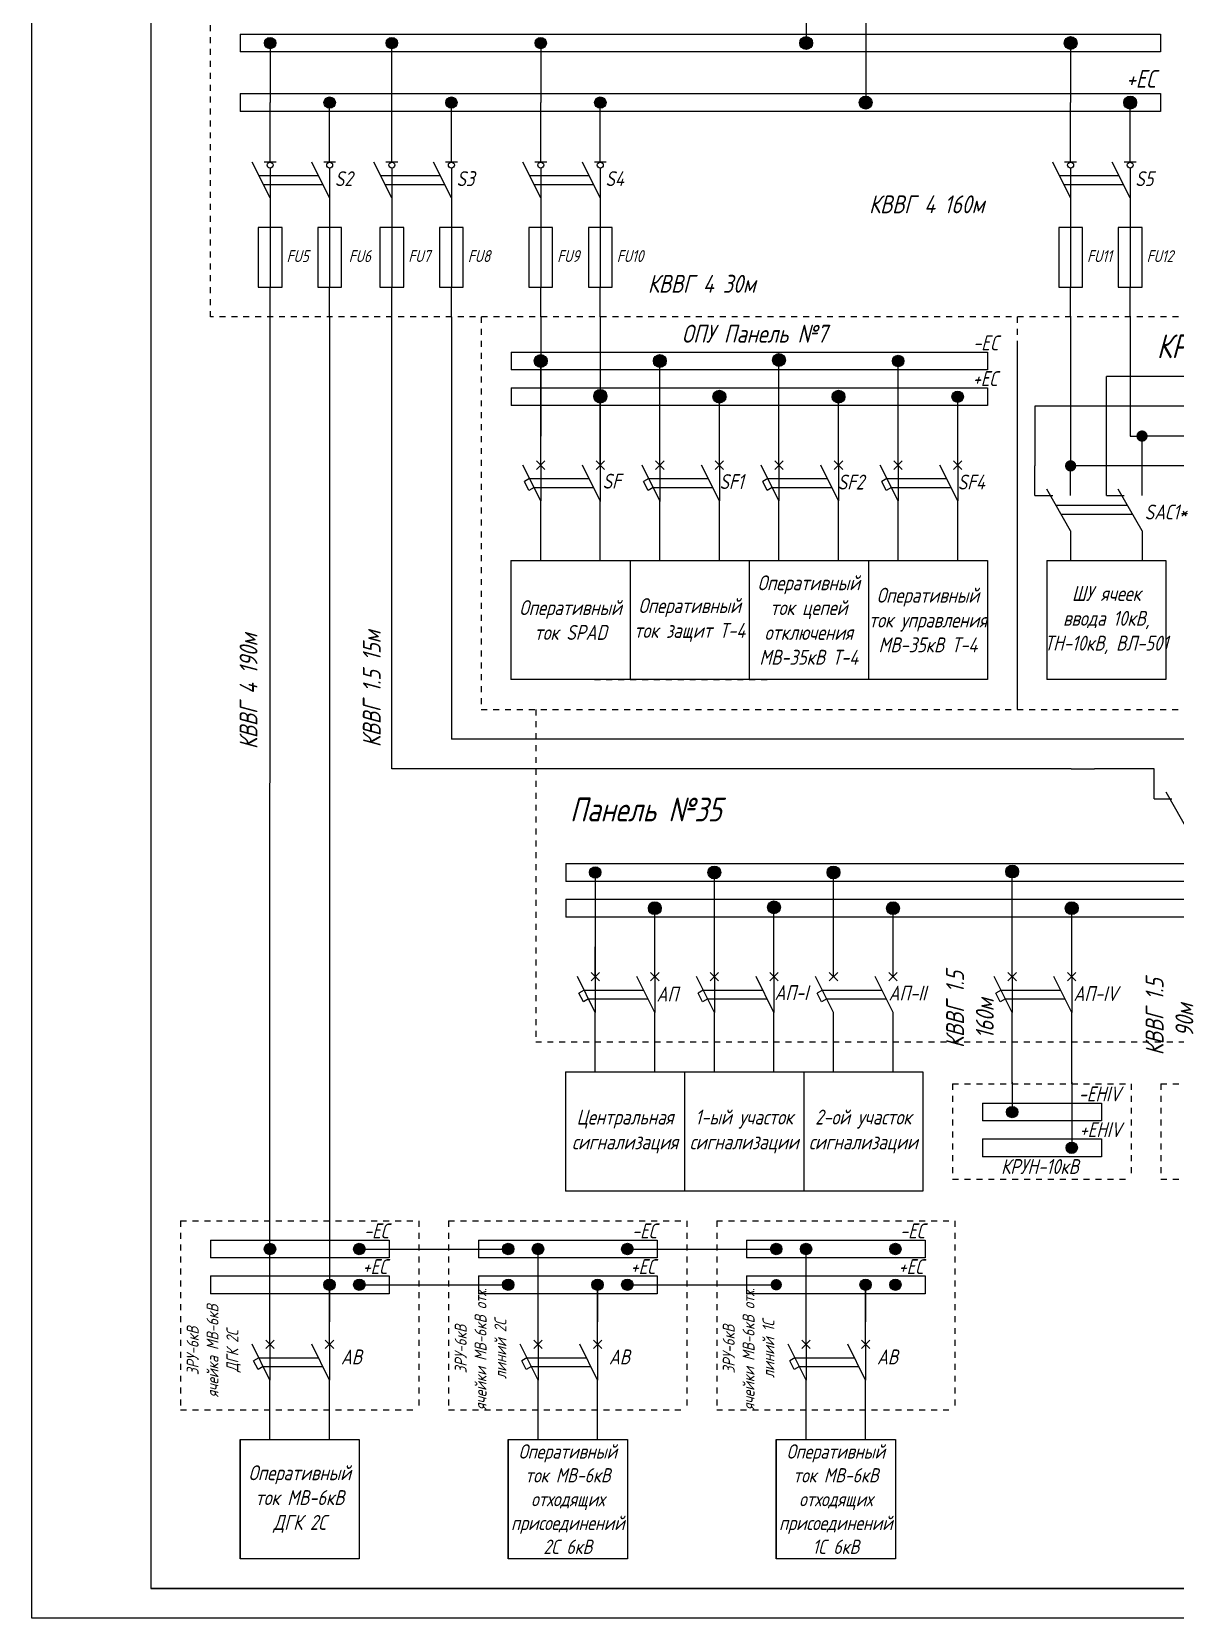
# Model space of a CAD drawing. Header units: millimetres. Extents: x 9 to 2386, y -218 to 2224.
# Drawn here: x 1791.7 to 1983.6, y 1803.9 to 2070.3 of the extents above; entities that cross this region are included whole.
import ezdxf

# ---------------------------------------------------------------- set-up
doc = ezdxf.new("R2010")
doc.units = ezdxf.units.MM
doc.linetypes.add('JIS_02_1.0', pattern=[2, 1, -1])
doc.layers.add('Разрывы', color=12, linetype='Continuous', lineweight=13)
doc.styles.add('eskdw', font='', dxfattribs={"oblique": 15})
doc.styles.get("Standard").update_dxf_attribs({"font": '', "oblique": 15, "height": 2.5})
doc.styles.get('eskdw').set_extended_font_data('GOST type A')
doc.styles.get('Standard').set_extended_font_data('GOST type A')

msp = doc.modelspace()

# ---------------------------------------------------------------- hatches: boundary and pattern name
h = msp.add_hatch(color=256)
edge = h.paths.add_edge_path()
edge.add_arc((1831.67, 2068.45), 0.957, 0, 360)
h = msp.add_hatch(color=256)
edge = h.paths.add_edge_path()
edge.add_arc((1831.67, 2068.45), 0.957, 0, 360)
h = msp.add_hatch(color=256)
edge = h.paths.add_edge_path()
edge.add_arc((1852.11, 2068.45), 0.957, 0, 360)
h = msp.add_hatch(color=256)
edge = h.paths.add_edge_path()
edge.add_arc((1877.11, 2068.45), 0.957, 0, 360)
h = msp.add_hatch(color=256)
edge = h.paths.add_edge_path()
edge.add_arc((1921.67, 2068.45), 1.08, 0, 360)
h = msp.add_hatch(color=256)
edge = h.paths.add_edge_path()
edge.add_arc((1921.67, 2068.45), 1.08, 0, 360)
h = msp.add_hatch(color=256)
edge = h.paths.add_edge_path()
edge.add_arc((1921.67, 2068.45), 1.08, 0, 360)
h = msp.add_hatch(color=256)
edge = h.paths.add_edge_path()
edge.add_arc((1966.07, 2068.45), 1.08, 0, 360)
h = msp.add_hatch(color=256)
edge = h.paths.add_edge_path()
edge.add_arc((1966.07, 2068.45), 0.957, 0, 360)
h = msp.add_hatch(color=256)
edge = h.paths.add_edge_path()
edge.add_arc((1966.07, 2068.45), 0.957, 0, 360)
h = msp.add_hatch(color=256)
edge = h.paths.add_edge_path()
edge.add_arc((1841.67, 2058.45), 0.957, 0, 360)
h = msp.add_hatch(color=256)
edge = h.paths.add_edge_path()
edge.add_arc((1841.67, 2058.45), 0.957, 0, 360)
h = msp.add_hatch(color=256)
edge = h.paths.add_edge_path()
edge.add_arc((1862.11, 2058.45), 0.957, 0, 360)
h = msp.add_hatch(color=256)
edge = h.paths.add_edge_path()
edge.add_arc((1887.11, 2058.45), 0.957, 0, 360)
h = msp.add_hatch(color=256)
edge = h.paths.add_edge_path()
edge.add_arc((1931.67, 2058.45), 1.08, 0, 360)
h = msp.add_hatch(color=256)
edge = h.paths.add_edge_path()
edge.add_arc((1931.67, 2058.45), 1.08, 0, 360)
h = msp.add_hatch(color=256)
edge = h.paths.add_edge_path()
edge.add_arc((1931.67, 2058.45), 1.08, 0, 360)
h = msp.add_hatch(color=256)
edge = h.paths.add_edge_path()
edge.add_arc((1931.67, 2058.45), 1.08, 0, 360)
h = msp.add_hatch(color=256)
edge = h.paths.add_edge_path()
edge.add_arc((1976.07, 2058.45), 1.08, 0, 360)
h = msp.add_hatch(color=256)
edge = h.paths.add_edge_path()
edge.add_arc((1976.07, 2058.45), 1.08, 0, 360)
h = msp.add_hatch(color=256)
edge = h.paths.add_edge_path()
edge.add_arc((1877.11, 2015.06), 1.08, 0, 360)
h = msp.add_hatch(color=256)
edge = h.paths.add_edge_path()
edge.add_arc((1877.11, 2015.06), 0.957, 0, 360)
h = msp.add_hatch(color=256)
edge = h.paths.add_edge_path()
edge.add_arc((1877.11, 2015.06), 0.957, 0, 360)
h = msp.add_hatch(color=256)
edge = h.paths.add_edge_path()
edge.add_arc((1877.11, 2015.06), 0.957, 0, 360)
h = msp.add_hatch(color=256)
edge = h.paths.add_edge_path()
edge.add_arc((1897.11, 2015.06), 1.08, 0, 360)
h = msp.add_hatch(color=256)
edge = h.paths.add_edge_path()
edge.add_arc((1897.11, 2015.06), 0.957, 0, 360)
h = msp.add_hatch(color=256)
edge = h.paths.add_edge_path()
edge.add_arc((1897.11, 2015.06), 0.957, 0, 360)
h = msp.add_hatch(color=256)
edge = h.paths.add_edge_path()
edge.add_arc((1917.11, 2015.22), 1.08, 0, 360)
h = msp.add_hatch(color=256)
edge = h.paths.add_edge_path()
edge.add_arc((1917.11, 2015.22), 0.957, 0, 360)
h = msp.add_hatch(color=256)
edge = h.paths.add_edge_path()
edge.add_arc((1917.11, 2015.22), 0.957, 0, 360)
h = msp.add_hatch(color=256)
edge = h.paths.add_edge_path()
edge.add_arc((1937.11, 2015.06), 0.957, 0, 360)
h = msp.add_hatch(color=256)
edge = h.paths.add_edge_path()
edge.add_arc((1937.11, 2015.06), 0.957, 0, 360)
h = msp.add_hatch(color=256)
edge = h.paths.add_edge_path()
edge.add_arc((1887.11, 2009.22), 1.08, 0, 360)
h = msp.add_hatch(color=256)
edge = h.paths.add_edge_path()
edge.add_arc((1887.11, 2009.06), 1.08, 0, 360)
h = msp.add_hatch(color=256)
edge = h.paths.add_edge_path()
edge.add_arc((1887.11, 2009.22), 0.957, 0, 360)
h = msp.add_hatch(color=256)
edge = h.paths.add_edge_path()
edge.add_arc((1887.11, 2009.22), 0.957, 0, 360)
h = msp.add_hatch(color=256)
edge = h.paths.add_edge_path()
edge.add_arc((1887.11, 2009.06), 0.957, 0, 360)
h = msp.add_hatch(color=256)
edge = h.paths.add_edge_path()
edge.add_arc((1887.11, 2009.06), 0.957, 0, 360)
h = msp.add_hatch(color=256)
edge = h.paths.add_edge_path()
edge.add_arc((1907.11, 2009.06), 1.08, 0, 360)
h = msp.add_hatch(color=256)
edge = h.paths.add_edge_path()
edge.add_arc((1907.11, 2009.06), 0.957, 0, 360)
h = msp.add_hatch(color=256)
edge = h.paths.add_edge_path()
edge.add_arc((1907.11, 2009.06), 0.957, 0, 360)
h = msp.add_hatch(color=256)
edge = h.paths.add_edge_path()
edge.add_arc((1927.11, 2009.06), 1.08, 0, 360)
h = msp.add_hatch(color=256)
edge = h.paths.add_edge_path()
edge.add_arc((1927.11, 2009.06), 0.957, 0, 360)
h = msp.add_hatch(color=256)
edge = h.paths.add_edge_path()
edge.add_arc((1927.11, 2009.06), 0.957, 0, 360)
h = msp.add_hatch(color=256)
edge = h.paths.add_edge_path()
edge.add_arc((1947.11, 2009.06), 0.957, 0, 360)
h = msp.add_hatch(color=256)
edge = h.paths.add_edge_path()
edge.add_arc((1947.11, 2009.06), 0.957, 0, 360)
h = msp.add_hatch(color=256)
edge = h.paths.add_edge_path()
edge.add_arc((1978.06, 2002.45), 0.957, 0, 360)
h = msp.add_hatch(color=256)
edge = h.paths.add_edge_path()
edge.add_arc((1966.07, 1997.45), 0.957, 0, 360)
h = msp.add_hatch(color=256)
edge = h.paths.add_edge_path()
edge.add_arc((1886.26, 1929.18), 0.957, 0, 360)
h = msp.add_hatch(color=256)
edge = h.paths.add_edge_path()
edge.add_arc((1906.26, 1929.18), 1.08, 0, 360)
h = msp.add_hatch(color=256)
edge = h.paths.add_edge_path()
edge.add_arc((1906.26, 1929.18), 0.957, 0, 360)
h = msp.add_hatch(color=256)
edge = h.paths.add_edge_path()
edge.add_arc((1906.26, 1929.18), 0.957, 0, 360)
h = msp.add_hatch(color=256)
edge = h.paths.add_edge_path()
edge.add_arc((1926.26, 1929.18), 1.08, 0, 360)
h = msp.add_hatch(color=256)
edge = h.paths.add_edge_path()
edge.add_arc((1926.26, 1929.18), 0.957, 0, 360)
h = msp.add_hatch(color=256)
edge = h.paths.add_edge_path()
edge.add_arc((1926.26, 1929.18), 0.957, 0, 360)
h = msp.add_hatch(color=256)
edge = h.paths.add_edge_path()
edge.add_arc((1956.26, 1929.33), 1.08, 0, 360)
h = msp.add_hatch(color=256)
edge = h.paths.add_edge_path()
edge.add_arc((1956.26, 1929.33), 0.957, 0, 360)
h = msp.add_hatch(color=256)
edge = h.paths.add_edge_path()
edge.add_arc((1956.26, 1929.33), 0.957, 0, 360)
h = msp.add_hatch(color=256)
edge = h.paths.add_edge_path()
edge.add_arc((1896.26, 1923.18), 1.08, 0, 360)
h = msp.add_hatch(color=256)
edge = h.paths.add_edge_path()
edge.add_arc((1896.26, 1923.18), 0.957, 0, 360)
h = msp.add_hatch(color=256)
edge = h.paths.add_edge_path()
edge.add_arc((1896.26, 1923.18), 0.957, 0, 360)
h = msp.add_hatch(color=256)
edge = h.paths.add_edge_path()
edge.add_arc((1916.26, 1923.33), 1.08, 0, 360)
h = msp.add_hatch(color=256)
edge = h.paths.add_edge_path()
edge.add_arc((1916.26, 1923.33), 0.957, 0, 360)
h = msp.add_hatch(color=256)
edge = h.paths.add_edge_path()
edge.add_arc((1916.26, 1923.33), 0.957, 0, 360)
h = msp.add_hatch(color=256)
edge = h.paths.add_edge_path()
edge.add_arc((1936.26, 1923.18), 1.08, 0, 360)
h = msp.add_hatch(color=256)
edge = h.paths.add_edge_path()
edge.add_arc((1936.26, 1923.18), 0.957, 0, 360)
h = msp.add_hatch(color=256)
edge = h.paths.add_edge_path()
edge.add_arc((1936.26, 1923.18), 0.957, 0, 360)
h = msp.add_hatch(color=256)
edge = h.paths.add_edge_path()
edge.add_arc((1966.26, 1923.18), 1.08, 0, 360)
h = msp.add_hatch(color=256)
edge = h.paths.add_edge_path()
edge.add_arc((1966.26, 1923.18), 0.957, 0, 360)
h = msp.add_hatch(color=256)
edge = h.paths.add_edge_path()
edge.add_arc((1966.26, 1923.18), 0.957, 0, 360)
h = msp.add_hatch(color=256)
edge = h.paths.add_edge_path()
edge.add_arc((1956.26, 1888.95), 0.957, 0, 360)
h = msp.add_hatch(color=256)
edge = h.paths.add_edge_path()
edge.add_arc((1956.26, 1888.95), 0.957, 0, 360)
h = msp.add_hatch(color=256)
edge = h.paths.add_edge_path()
edge.add_arc((1966.26, 1882.95), 0.957, 0, 360)
h = msp.add_hatch(color=256)
edge = h.paths.add_edge_path()
edge.add_arc((1966.26, 1882.95), 0.957, 0, 360)
h = msp.add_hatch(color=256)
edge = h.paths.add_edge_path()
edge.add_arc((1831.65, 1865.95), 0.957, 0, 360)
h = msp.add_hatch(color=256)
edge = h.paths.add_edge_path()
edge.add_arc((1831.65, 1865.95), 0.957, 0, 360)
h = msp.add_hatch(color=256)
edge = h.paths.add_edge_path()
edge.add_arc((1846.65, 1865.95), 0.957, 0, 360)
h = msp.add_hatch(color=256)
edge = h.paths.add_edge_path()
edge.add_arc((1846.65, 1865.95), 0.957, 0, 360)
h = msp.add_hatch(color=256)
edge = h.paths.add_edge_path()
edge.add_arc((1871.65, 1865.95), 0.957, 0, 360)
h = msp.add_hatch(color=256)
edge = h.paths.add_edge_path()
edge.add_arc((1871.65, 1865.95), 0.957, 0, 360)
h = msp.add_hatch(color=256)
edge = h.paths.add_edge_path()
edge.add_arc((1876.65, 1865.95), 0.957, 0, 360)
h = msp.add_hatch(color=256)
edge = h.paths.add_edge_path()
edge.add_arc((1876.65, 1865.95), 0.957, 0, 360)
h = msp.add_hatch(color=256)
edge = h.paths.add_edge_path()
edge.add_arc((1891.65, 1865.95), 0.957, 0, 360)
h = msp.add_hatch(color=256)
edge = h.paths.add_edge_path()
edge.add_arc((1891.65, 1865.95), 0.957, 0, 360)
h = msp.add_hatch(color=256)
edge = h.paths.add_edge_path()
edge.add_arc((1916.65, 1865.95), 0.957, 0, 360)
h = msp.add_hatch(color=256)
edge = h.paths.add_edge_path()
edge.add_arc((1916.65, 1865.95), 0.957, 0, 360)
h = msp.add_hatch(color=256)
edge = h.paths.add_edge_path()
edge.add_arc((1921.65, 1865.95), 0.957, 0, 360)
h = msp.add_hatch(color=256)
edge = h.paths.add_edge_path()
edge.add_arc((1921.65, 1865.95), 0.957, 0, 360)
h = msp.add_hatch(color=256)
edge = h.paths.add_edge_path()
edge.add_arc((1936.65, 1865.95), 0.957, 0, 360)
h = msp.add_hatch(color=256)
edge = h.paths.add_edge_path()
edge.add_arc((1936.65, 1865.95), 0.957, 0, 360)
h = msp.add_hatch(color=256)
edge = h.paths.add_edge_path()
edge.add_arc((1841.65, 1859.95), 0.957, 0, 360)
h = msp.add_hatch(color=256)
edge = h.paths.add_edge_path()
edge.add_arc((1841.65, 1859.95), 0.957, 0, 360)
h = msp.add_hatch(color=256)
edge = h.paths.add_edge_path()
edge.add_arc((1846.65, 1859.95), 0.957, 0, 360)
h = msp.add_hatch(color=256)
edge = h.paths.add_edge_path()
edge.add_arc((1846.65, 1859.95), 0.957, 0, 360)
h = msp.add_hatch(color=256)
edge = h.paths.add_edge_path()
edge.add_arc((1871.65, 1859.95), 0.957, 0, 360)
h = msp.add_hatch(color=256)
edge = h.paths.add_edge_path()
edge.add_arc((1871.65, 1859.95), 0.957, 0, 360)
h = msp.add_hatch(color=256)
edge = h.paths.add_edge_path()
edge.add_arc((1886.65, 1859.95), 0.957, 0, 360)
h = msp.add_hatch(color=256)
edge = h.paths.add_edge_path()
edge.add_arc((1886.65, 1859.95), 0.957, 0, 360)
h = msp.add_hatch(color=256)
edge = h.paths.add_edge_path()
edge.add_arc((1891.65, 1859.95), 0.957, 0, 360)
h = msp.add_hatch(color=256)
edge = h.paths.add_edge_path()
edge.add_arc((1891.65, 1859.95), 0.957, 0, 360)
h = msp.add_hatch(color=256)
edge = h.paths.add_edge_path()
edge.add_arc((1916.65, 1859.95), 0.957, 0, 360)
h = msp.add_hatch(color=256)
edge = h.paths.add_edge_path()
edge.add_arc((1931.65, 1859.95), 0.957, 0, 360)
h = msp.add_hatch(color=256)
edge = h.paths.add_edge_path()
edge.add_arc((1931.65, 1859.95), 0.957, 0, 360)
h = msp.add_hatch(color=256)
edge = h.paths.add_edge_path()
edge.add_arc((1936.65, 1859.95), 0.957, 0, 360)
h = msp.add_hatch(color=256)
edge = h.paths.add_edge_path()
edge.add_arc((1936.65, 1859.95), 0.957, 0, 360)

# ---------------------------------------------------------------- linework, layer by layer
for p, q in [((1791.65, 1803.95), (1791.65, 2223.95)), ((1811.65, 2218.95), (1811.65, 1808.95)), ((1931.67, 2109.95), (1931.67, 2058.45)), ((1921.67, 2078.45), (1921.67, 2068.45)), ((1826.67, 2069.95), (1981.17, 2069.95)), ((1826.67, 2069.95), (1826.67, 2066.95)), ((1981.17, 2069.95), (1981.17, 2066.95)), ((1831.67, 2068.45), (1831.67, 2058.45)), ((1852.11, 2058.45), (1852.11, 2068.45)), ((1877.11, 2068.45), (1877.11, 2058.45)), ((1966.07, 2068.45), (1966.07, 2058.45)), ((1981.17, 2066.95), (1826.67, 2066.95)), ((1826.67, 2059.95), (1981.17, 2059.95)), ((1826.67, 2059.95), (1826.67, 2056.95)), ((1981.17, 2059.95), (1981.17, 2056.95)), ((1981.17, 2056.95), (1826.67, 2056.95)), ((1831.67, 2053.45), (1831.67, 2058.45)), ((1841.67, 2053.45), (1841.67, 2058.45)), ((1852.11, 2053.45), (1852.11, 2058.45)), ((1862.11, 2053.45), (1862.11, 2058.45)), ((1877.11, 2053.45), (1877.11, 2058.45)), ((1887.11, 2053.45), (1887.11, 2058.45)), ((1966.07, 2053.45), (1966.07, 2058.45)), ((1976.07, 2053.45), (1976.07, 2058.45)), ((1831.67, 2048.45), (1831.67, 2053.45)), ((1841.67, 2048.45), (1841.67, 2053.45)), ((1852.11, 2048.45), (1852.11, 2053.45)), ((1862.11, 2048.45), (1862.11, 2053.45)), ((1877.11, 2048.45), (1877.11, 2053.45)), ((1887.11, 2048.45), (1887.11, 2053.45)), ((1966.07, 2048.45), (1966.07, 2053.45)), ((1976.07, 2048.45), (1976.07, 2053.45)), ((1831.67, 2042.45), (1828.67, 2048.45)), ((1829.8, 2046.2), (1839.8, 2046.2)), ((1841.67, 2042.45), (1838.67, 2048.45)), ((1852.11, 2042.45), (1849.11, 2048.45)), ((1850.23, 2046.2), (1860.23, 2046.2)), ((1862.11, 2042.45), (1859.11, 2048.45)), ((1877.11, 2042.45), (1874.11, 2048.45)), ((1875.23, 2046.2), (1885.23, 2046.2)), ((1887.11, 2042.45), (1884.11, 2048.45)), ((1966.07, 2042.45), (1963.07, 2048.45)), ((1964.19, 2046.2), (1974.19, 2046.2)), ((1976.07, 2042.45), (1973.07, 2048.45)), ((1830.55, 2044.7), (1840.55, 2044.7)), ((1850.98, 2044.7), (1860.98, 2044.7)), ((1875.98, 2044.7), (1885.98, 2044.7)), ((1964.94, 2044.7), (1974.94, 2044.7)), ((1831.67, 2042.45), (1831.67, 2037.45)), ((1841.67, 2042.45), (1841.67, 2037.45)), ((1852.11, 2042.45), (1852.11, 2037.45)), ((1862.11, 2042.45), (1862.11, 2037.45)), ((1877.11, 2042.45), (1877.11, 2037.45)), ((1887.11, 2042.45), (1887.11, 2037.45)), ((1966.07, 2042.45), (1966.07, 2037.45)), ((1976.07, 2042.45), (1976.07, 2037.45)), ((1833.67, 2037.45), (1829.67, 2037.45)), ((1829.67, 2037.45), (1829.67, 2027.45)), ((1831.67, 2037.45), (1831.67, 2027.45)), ((1833.67, 2027.45), (1833.67, 2037.45)), ((1843.67, 2037.45), (1839.67, 2037.45)), ((1839.67, 2037.45), (1839.67, 2027.45)), ((1841.67, 2037.45), (1841.67, 2027.45)), ((1843.67, 2027.45), (1843.67, 2037.45)), ((1854.11, 2037.45), (1850.11, 2037.45)), ((1850.11, 2037.45), (1850.11, 2027.45)), ((1852.11, 2037.45), (1852.11, 2027.45)), ((1854.11, 2027.45), (1854.11, 2037.45)), ((1864.11, 2037.45), (1860.11, 2037.45)), ((1860.11, 2037.45), (1860.11, 2027.45)), ((1862.11, 2037.45), (1862.11, 2027.45)), ((1864.11, 2027.45), (1864.11, 2037.45)), ((1879.11, 2037.45), (1875.11, 2037.45)), ((1875.11, 2037.45), (1875.11, 2027.45)), ((1877.11, 2037.45), (1877.11, 2027.45)), ((1879.11, 2027.45), (1879.11, 2037.45)), ((1889.11, 2037.45), (1885.11, 2037.45)), ((1885.11, 2037.45), (1885.11, 2027.45)), ((1887.11, 2037.45), (1887.11, 2027.45)), ((1889.11, 2027.45), (1889.11, 2037.45)), ((1968.07, 2037.45), (1964.07, 2037.45)), ((1964.07, 2037.45), (1964.07, 2027.45)), ((1966.07, 2037.45), (1966.07, 2027.45)), ((1968.07, 2027.45), (1968.07, 2037.45)), ((1978.07, 2037.45), (1974.07, 2037.45)), ((1974.07, 2037.45), (1974.07, 2027.45)), ((1976.07, 2037.45), (1976.07, 2027.45)), ((1978.07, 2027.45), (1978.07, 2037.45)), ((1829.67, 2027.45), (1833.67, 2027.45)), ((1831.67, 2022.45), (1831.67, 2027.45)), ((1839.67, 2027.45), (1843.67, 2027.45)), ((1841.67, 2022.45), (1841.67, 2027.45)), ((1850.11, 2027.45), (1854.11, 2027.45)), ((1852.11, 2022.45), (1852.11, 2027.45)), ((1860.11, 2027.45), (1864.11, 2027.45)), ((1862.11, 2022.45), (1862.11, 2027.45)), ((1875.11, 2027.45), (1879.11, 2027.45)), ((1877.11, 2022.45), (1877.11, 2027.45)), ((1885.11, 2027.45), (1889.11, 2027.45)), ((1887.11, 2022.45), (1887.11, 2027.45)), ((1964.07, 2027.45), (1968.07, 2027.45)), ((1966.07, 2022.45), (1966.07, 2027.45)), ((1974.07, 2027.45), (1978.07, 2027.45)), ((1976.07, 2022.45), (1976.07, 2027.45)), ((1831.65, 1865.95), (1831.67, 2022.45)), ((1841.67, 2022.45), (1841.65, 1859.95)), ((1852.11, 1946.56), (1852.11, 2022.45)), ((1862.11, 2022.45), (1862.11, 1951.56)), ((1877.11, 2022.45), (1877.11, 2002.45)), ((1887.11, 2022.45), (1887.11, 1997.45)), ((1966.07, 2022.45), (1966.07, 1997.45)), ((1976.07, 2022.45), (1976.07, 2002.45)), ((1872.15, 2016.56), (1952.11, 2016.56)), ((1872.15, 2016.56), (1872.15, 2013.56)), ((1872.15, 2016.56), (1932.11, 2016.56)), ((1877.11, 2002.56), (1877.11, 2015.06)), ((1897.11, 2002.56), (1897.11, 2015.06)), ((1917.11, 2002.56), (1917.11, 2015.06)), ((1937.11, 2002.56), (1937.11, 2015.06)), ((1952.11, 2016.56), (1952.11, 2013.56)), ((1952.11, 2016.56), (1952.11, 2013.56)), ((1932.11, 2013.56), (1872.15, 2013.56)), ((1952.11, 2013.56), (1902.11, 2013.56)), ((1972.07, 1997.45), (1972.07, 2012.45)), ((2018.01, 2012.45), (1972.07, 2012.45)), ((1872.15, 2010.56), (1952.11, 2010.56)), ((1872.15, 2010.56), (1872.15, 2007.56)), ((1887.11, 2002.56), (1887.11, 2009.22)), ((1907.11, 2002.56), (1907.11, 2009.22)), ((1927.11, 2002.56), (1927.11, 2009.22)), ((1947.11, 2002.56), (1947.11, 2009.22)), ((1952.11, 2010.56), (1952.11, 2007.56)), ((1952.11, 2010.56), (1952.11, 2007.56)), ((1952.11, 2007.56), (1872.15, 2007.56)), ((2006.01, 2007.45), (1960.07, 2007.45)), ((1960.07, 2007.45), (1960.07, 1997.45)), ((1877.11, 1997.56), (1877.11, 2002.56)), ((1887.11, 1997.56), (1887.11, 2002.56)), ((1897.11, 1997.56), (1897.11, 2002.56)), ((1907.11, 1997.56), (1907.11, 2002.56)), ((1917.11, 1997.56), (1917.11, 2002.56)), ((1927.11, 1997.56), (1927.11, 2002.56)), ((1937.11, 1997.56), (1937.11, 2002.56)), ((1947.11, 1997.56), (1947.11, 2002.56)), ((1976.07, 2002.45), (1978.06, 2002.45)), ((1993.9, 2002.45), (1978.06, 2002.45)), ((1978.06, 1997.45), (1978.06, 2002.45)), ((1876.4, 1996.86), (1877.81, 1998.27)), ((1877.81, 1996.86), (1876.4, 1998.27)), ((1886.4, 1996.86), (1887.81, 1998.27)), ((1887.81, 1996.86), (1886.4, 1998.27)), ((1896.4, 1996.86), (1897.81, 1998.27)), ((1897.81, 1996.86), (1896.4, 1998.27)), ((1906.4, 1996.86), (1907.81, 1998.27)), ((1907.81, 1996.86), (1906.4, 1998.27)), ((1916.4, 1996.86), (1917.81, 1998.27)), ((1917.81, 1996.86), (1916.4, 1998.27)), ((1926.4, 1996.86), (1927.81, 1998.27)), ((1927.81, 1996.86), (1926.4, 1998.27)), ((1936.4, 1996.86), (1937.81, 1998.27)), ((1937.81, 1996.86), (1936.4, 1998.27)), ((1946.4, 1996.86), (1947.81, 1998.27)), ((1947.81, 1996.86), (1946.4, 1998.27)), ((1877.11, 1991.56), (1874.11, 1997.56)), ((1887.11, 1991.56), (1884.11, 1997.56)), ((1897.11, 1991.56), (1894.11, 1997.56)), ((1907.11, 1991.56), (1904.11, 1997.56)), ((1917.11, 1991.56), (1914.11, 1997.56)), ((1927.11, 1991.56), (1924.11, 1997.56)), ((1937.11, 1991.56), (1934.11, 1997.56)), ((1947.11, 1991.56), (1944.11, 1997.56)), ((1960.07, 1992.45), (1960.07, 1997.45)), ((1960.07, 1992.45), (1960.07, 1997.45)), ((1966.07, 1992.56), (1966.07, 1997.45)), ((1966.07, 1992.45), (1966.07, 1997.45)), ((1993.9, 1997.45), (1966.07, 1997.45)), ((1972.07, 1992.45), (1972.07, 1997.45)), ((1972.07, 1992.45), (1972.07, 1997.45)), ((1978.06, 1992.56), (1978.06, 1997.45)), ((1978.06, 1992.45), (1978.06, 1997.45)), ((1875.23, 1995.31), (1874.37, 1994.81)), ((1875.12, 1993.31), (1874.37, 1994.81)), ((1875.98, 1993.81), (1875.12, 1993.31)), ((1875.23, 1995.31), (1885.23, 1995.31)), ((1875.98, 1993.81), (1885.98, 1993.81)), ((1895.23, 1995.31), (1894.37, 1994.81)), ((1895.12, 1993.31), (1894.37, 1994.81)), ((1895.98, 1993.81), (1895.12, 1993.31)), ((1895.23, 1995.31), (1905.23, 1995.31)), ((1895.98, 1993.81), (1905.98, 1993.81)), ((1915.23, 1995.31), (1914.37, 1994.81)), ((1915.12, 1993.31), (1914.37, 1994.81)), ((1915.98, 1993.81), (1915.12, 1993.31)), ((1915.23, 1995.31), (1925.23, 1995.31)), ((1915.98, 1993.81), (1925.98, 1993.81)), ((1935.23, 1995.31), (1934.37, 1994.81)), ((1935.12, 1993.31), (1934.37, 1994.81)), ((1935.98, 1993.81), (1935.12, 1993.31)), ((1935.23, 1995.31), (1945.23, 1995.31)), ((1935.98, 1993.81), (1945.98, 1993.81)), ((1966.07, 1986.56), (1962.07, 1993.56)), ((1978.06, 1986.56), (1974.06, 1993.56)), ((1877.11, 1986.56), (1877.11, 1991.56)), ((1877.11, 1986.56), (1877.11, 1991.56)), ((1877.11, 1986.56), (1877.11, 1991.56)), ((1887.11, 1986.56), (1887.11, 1991.56)), ((1887.11, 1986.56), (1887.11, 1991.56)), ((1887.11, 1986.56), (1887.11, 1991.56)), ((1897.11, 1986.56), (1897.11, 1991.56)), ((1897.11, 1986.56), (1897.11, 1991.56)), ((1897.11, 1986.56), (1897.11, 1991.56)), ((1907.11, 1986.56), (1907.11, 1991.56)), ((1907.11, 1986.56), (1907.11, 1991.56)), ((1907.11, 1986.56), (1907.11, 1991.56)), ((1917.11, 1986.56), (1917.11, 1991.56)), ((1917.11, 1986.56), (1917.11, 1991.56)), ((1917.11, 1986.56), (1917.11, 1991.56)), ((1927.11, 1986.56), (1927.11, 1991.56)), ((1927.11, 1986.56), (1927.11, 1991.56)), ((1927.11, 1986.56), (1927.11, 1991.56)), ((1937.11, 1986.56), (1937.11, 1991.56)), ((1937.11, 1986.56), (1937.11, 1991.56)), ((1937.11, 1986.56), (1937.11, 1991.56)), ((1947.11, 1986.56), (1947.11, 1991.56)), ((1947.11, 1986.56), (1947.11, 1991.56)), ((1947.11, 1986.56), (1947.11, 1991.56)), ((1960.07, 1992.45), (1963.07, 1992.45)), ((1975.63, 1990.81), (1963.64, 1990.81)), ((1972.07, 1992.45), (1975.07, 1992.45)), ((1976.5, 1989.31), (1964.5, 1989.31)), ((1877.11, 1981.56), (1877.11, 1986.56)), ((1877.11, 1981.56), (1877.11, 1986.56)), ((1877.11, 1981.56), (1877.11, 1986.56)), ((1887.11, 1981.56), (1887.11, 1986.56)), ((1887.11, 1981.56), (1887.11, 1986.56)), ((1887.11, 1981.56), (1887.11, 1986.56)), ((1897.11, 1981.56), (1897.11, 1986.56)), ((1897.11, 1981.56), (1897.11, 1986.56)), ((1897.11, 1981.56), (1897.11, 1986.56)), ((1907.11, 1981.56), (1907.11, 1986.56)), ((1907.11, 1981.56), (1907.11, 1986.56)), ((1907.11, 1981.56), (1907.11, 1986.56)), ((1917.11, 1981.56), (1917.11, 1986.56)), ((1917.11, 1981.56), (1917.11, 1986.56)), ((1917.11, 1981.56), (1917.11, 1986.56)), ((1927.11, 1981.56), (1927.11, 1986.56)), ((1927.11, 1981.56), (1927.11, 1986.56)), ((1927.11, 1981.56), (1927.11, 1986.56)), ((1937.11, 1981.56), (1937.11, 1986.56)), ((1937.11, 1981.56), (1937.11, 1986.56)), ((1937.11, 1981.56), (1937.11, 1986.56)), ((1947.11, 1981.56), (1947.11, 1986.56)), ((1947.11, 1981.56), (1947.11, 1986.56)), ((1947.11, 1981.56), (1947.11, 1986.56)), ((1966.07, 1986.56), (1966.07, 1981.56)), ((1978.06, 1986.56), (1978.06, 1981.56)), ((1872.11, 1981.56), (1872.11, 1961.56)), ((1872.11, 1981.56), (1892.11, 1981.56)), ((1872.11, 1981.56), (1872.11, 1961.56)), ((1892.11, 1981.56), (1892.11, 1961.56)), ((1892.11, 1981.56), (1892.11, 1961.56)), ((1892.11, 1981.56), (1912.11, 1981.56)), ((1912.11, 1981.56), (1932.11, 1981.56)), ((1912.11, 1981.56), (1912.11, 1961.56)), ((1912.11, 1981.56), (1912.11, 1961.56)), ((1932.11, 1981.56), (1932.11, 1961.56)), ((1932.11, 1981.56), (1952.11, 1981.56)), ((1932.11, 1981.56), (1932.11, 1961.56)), ((1952.11, 1981.56), (1952.11, 1961.56)), ((1962.07, 1981.56), (1982.07, 1981.56)), ((1962.07, 1981.56), (1962.07, 1961.56)), ((1982.07, 1981.56), (1982.07, 1966.56)), ((1982.07, 1966.56), (1982.07, 1961.56)), ((1901.12, 1961.56), (1872.11, 1961.56)), ((1921.12, 1961.56), (1901.12, 1961.56)), ((1952.11, 1961.56), (1921.12, 1961.56)), ((1982.07, 1961.56), (1962.07, 1961.56)), ((1976.17, 1951.56), (1862.11, 1951.56)), ((1992.09, 1951.56), (1976.17, 1951.56)), ((1867.11, 1946.56), (1852.11, 1946.56)), ((1966.17, 1946.56), (1867.11, 1946.56)), ((1966.17, 1946.56), (1970.09, 1946.56)), ((1980.09, 1946.56), (1970.09, 1946.56)), ((1980.09, 1941.56), (1980.09, 1946.56)), ((1980.09, 1941.56), (1980.09, 1946.56)), ((1986.09, 1935.68), (1982.09, 1942.68)), ((1980.09, 1941.56), (1983.09, 1941.56)), ((1881.3, 1930.68), (1881.3, 1927.68)), ((1881.3, 1930.68), (1941.26, 1930.68)), ((1886.26, 1929.18), (1886.26, 1911.77)), ((1906.26, 1916.68), (1906.26, 1929.18)), ((1926.26, 1916.68), (1926.26, 1929.18)), ((1941.26, 1930.68), (2006.22, 1930.68)), ((1956.26, 1916.68), (1956.26, 1929.18)), ((1941.26, 1927.68), (1881.3, 1927.68)), ((2006.22, 1927.68), (1941.26, 1927.68)), ((1881.3, 1924.68), (2006.22, 1924.68)), ((1881.3, 1924.68), (1881.3, 1921.68)), ((2006.22, 1921.68), (1881.3, 1921.68)), ((1896.26, 1916.68), (1896.26, 1923.18)), ((1916.26, 1916.68), (1916.26, 1923.33)), ((1936.26, 1916.68), (1936.26, 1923.33)), ((1966.26, 1916.68), (1966.26, 1923.33)), ((1886.26, 1911.68), (1886.26, 1916.68)), ((1896.26, 1911.68), (1896.26, 1916.68)), ((1906.26, 1911.68), (1906.26, 1916.68)), ((1916.26, 1911.68), (1916.26, 1916.68)), ((1926.26, 1911.68), (1926.26, 1916.68)), ((1936.26, 1911.68), (1936.26, 1916.68)), ((1956.26, 1911.68), (1956.26, 1916.68)), ((1966.26, 1911.68), (1966.26, 1916.68)), ((1886.26, 1905.68), (1883.26, 1911.68)), ((1885.55, 1910.97), (1886.97, 1912.38)), ((1886.97, 1910.97), (1885.55, 1912.38)), ((1896.26, 1905.68), (1893.26, 1911.68)), ((1895.55, 1910.97), (1896.97, 1912.38)), ((1896.97, 1910.97), (1895.55, 1912.38)), ((1906.26, 1905.68), (1903.26, 1911.68)), ((1905.55, 1910.97), (1906.97, 1912.38)), ((1906.97, 1910.97), (1905.55, 1912.38)), ((1916.26, 1905.68), (1913.26, 1911.68)), ((1915.55, 1910.97), (1916.97, 1912.38)), ((1916.97, 1910.97), (1915.55, 1912.38)), ((1926.26, 1905.68), (1923.26, 1911.68)), ((1925.55, 1910.97), (1926.97, 1912.38)), ((1926.97, 1910.97), (1925.55, 1912.38)), ((1936.26, 1905.68), (1933.26, 1911.68)), ((1935.55, 1910.97), (1936.97, 1912.38)), ((1936.97, 1910.97), (1935.55, 1912.38)), ((1956.26, 1905.68), (1953.26, 1911.68)), ((1955.55, 1910.97), (1956.97, 1912.38)), ((1956.97, 1910.97), (1955.55, 1912.38)), ((1966.26, 1905.68), (1963.26, 1911.68)), ((1965.55, 1910.97), (1966.97, 1912.38)), ((1966.97, 1910.97), (1965.55, 1912.38)), ((1884.39, 1909.43), (1883.52, 1908.93)), ((1884.27, 1907.43), (1883.52, 1908.93)), ((1885.14, 1907.93), (1884.27, 1907.43)), ((1884.39, 1909.43), (1894.39, 1909.43)), ((1885.14, 1907.93), (1895.14, 1907.93)), ((1904.39, 1909.43), (1903.52, 1908.93)), ((1904.27, 1907.43), (1903.52, 1908.93)), ((1905.14, 1907.93), (1904.27, 1907.43)), ((1904.39, 1909.43), (1914.39, 1909.43)), ((1905.14, 1907.93), (1915.14, 1907.93)), ((1924.39, 1909.43), (1923.52, 1908.93)), ((1924.27, 1907.43), (1923.52, 1908.93)), ((1925.14, 1907.93), (1924.27, 1907.43)), ((1924.39, 1909.43), (1934.39, 1909.43)), ((1925.14, 1907.93), (1935.14, 1907.93)), ((1954.39, 1909.43), (1953.52, 1908.93)), ((1954.27, 1907.43), (1953.52, 1908.93)), ((1955.14, 1907.93), (1954.27, 1907.43)), ((1954.39, 1909.43), (1964.39, 1909.43)), ((1955.14, 1907.93), (1965.14, 1907.93)), ((1886.26, 1900.68), (1886.26, 1905.68)), ((1886.26, 1900.68), (1886.26, 1905.68)), ((1896.26, 1900.68), (1896.26, 1905.68)), ((1896.26, 1900.68), (1896.26, 1905.68)), ((1906.26, 1900.68), (1906.26, 1905.68)), ((1906.26, 1900.68), (1906.26, 1905.68)), ((1906.26, 1900.68), (1906.26, 1905.68)), ((1916.26, 1900.68), (1916.26, 1905.68)), ((1916.26, 1900.68), (1916.26, 1905.68)), ((1916.26, 1900.68), (1916.26, 1905.68)), ((1926.26, 1900.68), (1926.26, 1905.68)), ((1926.26, 1900.68), (1926.26, 1905.68)), ((1926.26, 1900.68), (1926.26, 1905.68)), ((1936.26, 1900.68), (1936.26, 1905.68)), ((1936.26, 1900.68), (1936.26, 1905.68)), ((1936.26, 1900.68), (1936.26, 1905.68)), ((1956.26, 1900.68), (1956.26, 1905.68)), ((1956.26, 1900.68), (1956.26, 1905.68)), ((1956.26, 1900.68), (1956.26, 1905.68)), ((1966.26, 1900.68), (1966.26, 1905.68)), ((1966.26, 1900.68), (1966.26, 1905.68)), ((1966.26, 1900.68), (1966.26, 1905.68)), ((1886.26, 1895.68), (1886.26, 1900.68)), ((1886.26, 1895.68), (1886.26, 1900.68)), ((1896.26, 1895.68), (1896.26, 1900.68)), ((1896.26, 1895.68), (1896.26, 1900.68)), ((1906.26, 1895.68), (1906.26, 1900.68)), ((1906.26, 1895.68), (1906.26, 1900.68)), ((1906.26, 1895.68), (1906.26, 1900.68)), ((1916.26, 1895.68), (1916.26, 1900.68)), ((1916.26, 1895.68), (1916.26, 1900.68)), ((1916.26, 1895.68), (1916.26, 1900.68)), ((1926.26, 1895.68), (1926.26, 1900.68)), ((1926.26, 1895.68), (1926.26, 1900.68)), ((1926.26, 1895.68), (1926.26, 1900.68)), ((1936.26, 1895.68), (1936.26, 1900.68)), ((1936.26, 1895.68), (1936.26, 1900.68)), ((1936.26, 1895.68), (1936.26, 1900.68)), ((1956.26, 1895.68), (1956.26, 1900.68)), ((1956.26, 1895.68), (1956.26, 1900.68)), ((1966.26, 1895.68), (1966.26, 1900.68)), ((1966.26, 1895.68), (1966.26, 1900.68)), ((1966.26, 1895.68), (1966.26, 1900.68)), ((1956.26, 1893.68), (1956.26, 1898.68)), ((1966.26, 1893.68), (1966.26, 1898.68)), ((1881.26, 1895.68), (1901.26, 1895.68)), ((1881.26, 1895.68), (1881.26, 1875.68)), ((1901.26, 1895.68), (1901.26, 1875.68)), ((1901.26, 1895.68), (1921.26, 1895.68)), ((1901.26, 1895.68), (1901.26, 1875.68)), ((1921.26, 1895.68), (1921.26, 1875.68)), ((1921.26, 1895.68), (1921.26, 1875.68)), ((1921.26, 1895.68), (1941.26, 1895.68)), ((1941.26, 1895.68), (1941.26, 1875.68)), ((1941.26, 1895.68), (1941.26, 1875.68)), ((1956.26, 1893.95), (1956.26, 1888.95)), ((1966.26, 1893.95), (1966.26, 1882.95)), ((1951.26, 1890.45), (1971.26, 1890.45)), ((1951.26, 1890.45), (1951.26, 1887.45)), ((1971.26, 1890.45), (1971.26, 1887.45)), ((1971.26, 1887.45), (1951.26, 1887.45)), ((1951.26, 1884.45), (1951.26, 1881.45)), ((1951.26, 1884.45), (1971.26, 1884.45)), ((1971.26, 1884.45), (1971.26, 1881.45)), ((1971.26, 1881.45), (1951.26, 1881.45)), ((1910.27, 1875.68), (1881.26, 1875.68)), ((1930.27, 1875.68), (1901.26, 1875.68)), ((1941.26, 1875.68), (1930.27, 1875.68)), ((1821.65, 1867.45), (1851.65, 1867.45)), ((1821.65, 1867.45), (1821.65, 1864.45)), ((1831.65, 1854.95), (1831.65, 1865.95)), ((1846.65, 1865.95), (1871.65, 1865.95)), ((1851.65, 1867.45), (1851.65, 1864.45)), ((1866.65, 1867.45), (1896.65, 1867.45)), ((1866.65, 1867.45), (1866.65, 1864.45)), ((1876.65, 1854.95), (1876.65, 1865.95)), ((1891.65, 1865.95), (1916.65, 1865.95)), ((1896.65, 1867.45), (1896.65, 1864.45)), ((1911.65, 1867.45), (1941.65, 1867.45)), ((1911.65, 1867.45), (1911.65, 1864.45)), ((1921.65, 1854.95), (1921.65, 1865.95)), ((1941.65, 1867.45), (1941.65, 1864.45)), ((1851.65, 1864.45), (1821.65, 1864.45)), ((1896.65, 1864.45), (1866.65, 1864.45)), ((1941.65, 1864.45), (1911.65, 1864.45)), ((1821.65, 1861.45), (1821.65, 1858.45)), ((1821.65, 1861.45), (1851.65, 1861.45)), ((1841.65, 1859.95), (1841.65, 1853.71)), ((1841.65, 1854.95), (1841.65, 1859.95)), ((1846.65, 1859.95), (1871.65, 1859.95)), ((1851.65, 1861.45), (1851.65, 1858.45)), ((1866.65, 1861.45), (1866.65, 1858.45)), ((1866.65, 1861.45), (1896.65, 1861.45)), ((1886.65, 1859.95), (1886.65, 1853.71)), ((1886.65, 1854.95), (1886.65, 1859.95)), ((1891.65, 1859.95), (1916.65, 1859.95)), ((1896.65, 1861.45), (1896.65, 1858.45)), ((1911.65, 1861.45), (1911.65, 1858.45)), ((1911.65, 1861.45), (1941.65, 1861.45)), ((1931.65, 1859.95), (1931.65, 1853.71)), ((1931.65, 1854.95), (1931.65, 1859.95)), ((1941.65, 1861.45), (1941.65, 1858.45)), ((1851.65, 1858.45), (1821.65, 1858.45)), ((1896.65, 1858.45), (1866.65, 1858.45)), ((1941.65, 1858.45), (1911.65, 1858.45)), ((1831.65, 1849.95), (1831.65, 1854.95)), ((1841.65, 1849.95), (1841.65, 1854.95)), ((1876.65, 1849.95), (1876.65, 1854.95)), ((1886.65, 1849.95), (1886.65, 1854.95)), ((1921.65, 1849.95), (1921.65, 1854.95)), ((1931.65, 1849.95), (1931.65, 1854.95)), ((1831.65, 1843.95), (1828.65, 1849.95)), ((1830.94, 1849.24), (1832.36, 1850.65)), ((1832.36, 1849.24), (1830.94, 1850.65)), ((1841.65, 1843.95), (1838.65, 1849.95)), ((1840.94, 1849.24), (1842.36, 1850.65)), ((1842.36, 1849.24), (1840.94, 1850.65)), ((1876.65, 1843.95), (1873.65, 1849.95)), ((1875.94, 1849.24), (1877.36, 1850.65)), ((1877.36, 1849.24), (1875.94, 1850.65)), ((1886.65, 1843.95), (1883.65, 1849.95)), ((1885.94, 1849.24), (1887.36, 1850.65)), ((1887.36, 1849.24), (1885.94, 1850.65)), ((1921.65, 1843.95), (1918.65, 1849.95)), ((1920.94, 1849.24), (1922.36, 1850.65)), ((1922.36, 1849.24), (1920.94, 1850.65)), ((1931.65, 1843.95), (1928.65, 1849.95)), ((1930.94, 1849.24), (1932.36, 1850.65)), ((1932.36, 1849.24), (1930.94, 1850.65)), ((1829.78, 1847.7), (1828.91, 1847.2)), ((1829.66, 1845.7), (1828.91, 1847.2)), ((1830.53, 1846.2), (1829.66, 1845.7)), ((1829.78, 1847.7), (1839.78, 1847.7)), ((1830.53, 1846.2), (1840.53, 1846.2)), ((1874.78, 1847.7), (1873.91, 1847.2)), ((1874.66, 1845.7), (1873.91, 1847.2)), ((1875.53, 1846.2), (1874.66, 1845.7)), ((1874.78, 1847.7), (1884.78, 1847.7)), ((1875.53, 1846.2), (1885.53, 1846.2)), ((1919.78, 1847.7), (1918.91, 1847.2)), ((1919.66, 1845.7), (1918.91, 1847.2)), ((1920.53, 1846.2), (1919.66, 1845.7)), ((1919.78, 1847.7), (1929.78, 1847.7)), ((1920.53, 1846.2), (1930.53, 1846.2)), ((1831.65, 1833.95), (1831.65, 1843.95)), ((1841.65, 1833.95), (1841.65, 1843.95)), ((1876.65, 1833.95), (1876.65, 1843.95)), ((1886.65, 1833.95), (1886.65, 1843.95)), ((1921.65, 1833.95), (1921.65, 1843.95)), ((1931.65, 1833.95), (1931.65, 1843.95)), ((1826.65, 1828.95), (1826.65, 1833.95)), ((1826.65, 1833.95), (1846.65, 1833.95)), ((1826.65, 1833.95), (1826.65, 1813.95)), ((1846.65, 1833.95), (1846.65, 1813.95)), ((1871.65, 1828.95), (1871.65, 1833.95)), ((1871.65, 1833.95), (1891.65, 1833.95)), ((1871.65, 1833.95), (1871.65, 1813.95)), ((1891.65, 1833.95), (1891.65, 1813.95)), ((1916.65, 1828.95), (1916.65, 1833.95)), ((1916.65, 1833.95), (1936.65, 1833.95)), ((1916.65, 1833.95), (1916.65, 1813.95)), ((1936.65, 1833.95), (1936.65, 1813.95)), ((1826.65, 1813.95), (1826.65, 1828.95)), ((1871.65, 1813.95), (1871.65, 1828.95)), ((1916.65, 1813.95), (1916.65, 1828.95)), ((1846.65, 1813.95), (1826.65, 1813.95)), ((1891.65, 1813.95), (1871.65, 1813.95)), ((1936.65, 1813.95), (1916.65, 1813.95)), ((1811.65, 1808.95), (2380.65, 1808.95)), ((2209.7, 1808.95), (1811.65, 1808.95)), ((2385.65, 1803.95), (1791.65, 1803.95))]:
    msp.add_line(p, q)
at = {"linetype": 'JIS_02_1.0', "lineweight": 15}
for p, q in [((1821.67, 2022.45), (1821.67, 2147.03)), ((1986.17, 2022.45), (1821.67, 2022.45)), ((1867.11, 2022.45), (1867.11, 1956.56)), ((1957.11, 2022.45), (1957.11, 1956.56)), ((1957.11, 2017.45), (1957.11, 1956.56)), ((1886.12, 1961.56), (1916.12, 1961.56)), ((1867.11, 1956.56), (1957.11, 1956.56)), ((1876.26, 1956.56), (1876.26, 1900.68)), ((1957.11, 1956.56), (2027.07, 1956.56)), ((2011.22, 1900.68), (1876.26, 1900.68)), ((1946.26, 1893.68), (1946.26, 1877.68)), ((1946.26, 1893.68), (1976.26, 1893.68)), ((1976.26, 1893.68), (1976.26, 1877.68)), ((1981.22, 1893.68), (1981.22, 1877.68)), ((1981.22, 1893.68), (2016.22, 1893.68)), ((1946.26, 1877.68), (1976.26, 1877.68)), ((1981.22, 1877.68), (2016.22, 1877.68)), ((1816.65, 1870.68), (1816.65, 1838.95)), ((1816.65, 1870.68), (1856.65, 1870.68)), ((1856.65, 1870.68), (1856.65, 1838.95)), ((1861.65, 1870.68), (1901.65, 1870.68)), ((1861.65, 1870.68), (1861.65, 1838.95)), ((1901.65, 1870.68), (1901.65, 1838.95)), ((1906.65, 1870.68), (1946.65, 1870.68)), ((1906.65, 1870.68), (1906.65, 1838.95)), ((1946.65, 1870.68), (1946.65, 1838.95)), ((1816.65, 1838.95), (1856.65, 1838.95)), ((1861.65, 1838.95), (1901.65, 1838.95)), ((1906.65, 1838.95), (1946.65, 1838.95))]:
    msp.add_line(p, q, dxfattribs=at)
at = {"lineweight": -3}
for p, q in [((1831.67, 2048.45), (1830.67, 2048.45)), ((1832.67, 2048.45), (1831.67, 2048.45)), ((1841.67, 2048.45), (1840.67, 2048.45)), ((1842.67, 2048.45), (1841.67, 2048.45)), ((1852.11, 2048.45), (1851.11, 2048.45)), ((1853.11, 2048.45), (1852.11, 2048.45)), ((1862.11, 2048.45), (1861.11, 2048.45)), ((1863.11, 2048.45), (1862.11, 2048.45)), ((1877.11, 2048.45), (1876.11, 2048.45)), ((1878.11, 2048.45), (1877.11, 2048.45)), ((1887.11, 2048.45), (1886.11, 2048.45)), ((1888.11, 2048.45), (1887.11, 2048.45)), ((1966.07, 2048.45), (1965.07, 2048.45)), ((1967.07, 2048.45), (1966.07, 2048.45)), ((1976.07, 2048.45), (1975.07, 2048.45)), ((1977.07, 2048.45), (1976.07, 2048.45))]:
    msp.add_line(p, q, dxfattribs=at)
at = {"color": 0, "lineweight": -3}
for p, q in [((1831.67, 2048.45), (1830.67, 2048.45)), ((1832.67, 2048.45), (1831.67, 2048.45)), ((1841.67, 2048.45), (1840.67, 2048.45)), ((1842.67, 2048.45), (1841.67, 2048.45)), ((1852.11, 2048.45), (1851.11, 2048.45)), ((1853.11, 2048.45), (1852.11, 2048.45)), ((1862.11, 2048.45), (1861.11, 2048.45)), ((1863.11, 2048.45), (1862.11, 2048.45)), ((1877.11, 2048.45), (1876.11, 2048.45)), ((1878.11, 2048.45), (1877.11, 2048.45)), ((1887.11, 2048.45), (1886.11, 2048.45)), ((1888.11, 2048.45), (1887.11, 2048.45)), ((1966.07, 2048.45), (1965.07, 2048.45)), ((1967.07, 2048.45), (1966.07, 2048.45)), ((1976.07, 2048.45), (1975.07, 2048.45)), ((1977.07, 2048.45), (1976.07, 2048.45))]:
    msp.add_line(p, q, dxfattribs=at)
for centre, radius in [((1831.67, 2068.45), 0.957), ((1852.11, 2068.45), 0.957), ((1877.11, 2068.45), 0.957), ((1921.67, 2068.45), 1.08), ((1921.67, 2068.45), 1.08), ((1921.67, 2068.45), 1.08), ((1966.07, 2068.45), 1.08), ((1966.07, 2068.45), 0.957), ((1966.07, 2068.45), 0.957), ((1841.67, 2058.45), 0.957), ((1841.67, 2058.45), 0.957), ((1862.11, 2058.45), 0.957), ((1887.11, 2058.45), 0.957), ((1931.67, 2058.45), 1.08), ((1931.67, 2058.45), 1.08), ((1931.67, 2058.45), 1.08), ((1931.67, 2058.45), 1.08), ((1976.07, 2058.45), 1.08), ((1976.07, 2058.45), 1.08), ((1877.11, 2015.06), 1.08), ((1877.11, 2015.06), 0.957), ((1877.11, 2015.06), 0.957), ((1877.11, 2015.06), 0.957), ((1877.11, 2015.06), 0.957), ((1897.11, 2015.06), 1.08), ((1897.11, 2015.06), 0.957), ((1897.11, 2015.06), 0.957), ((1917.11, 2015.22), 1.08), ((1917.11, 2015.22), 0.957), ((1917.11, 2015.22), 0.957), ((1937.11, 2015.06), 0.957), ((1937.11, 2015.06), 0.957), ((1887.11, 2009.22), 1.08), ((1887.11, 2009.06), 1.08), ((1887.11, 2009.22), 0.957), ((1887.11, 2009.22), 0.957), ((1887.11, 2009.06), 0.957), ((1887.11, 2009.06), 0.957), ((1907.11, 2009.06), 1.08), ((1907.11, 2009.06), 0.957), ((1907.11, 2009.06), 0.957), ((1927.11, 2009.06), 1.08), ((1927.11, 2009.06), 0.957), ((1927.11, 2009.06), 0.957), ((1947.11, 2009.06), 0.957), ((1947.11, 2009.06), 0.957), ((1886.26, 1929.18), 0.957), ((1886.26, 1929.18), 0.957), ((1906.26, 1929.18), 1.08), ((1906.26, 1929.18), 0.957), ((1906.26, 1929.18), 0.957), ((1926.26, 1929.18), 1.08), ((1926.26, 1929.18), 0.957), ((1926.26, 1929.18), 0.957), ((1956.26, 1929.33), 1.08), ((1956.26, 1929.33), 0.957), ((1956.26, 1929.33), 0.957), ((1896.26, 1923.18), 1.08), ((1896.26, 1923.18), 0.957), ((1896.26, 1923.18), 0.957), ((1916.26, 1923.33), 1.08), ((1916.26, 1923.33), 0.957), ((1916.26, 1923.33), 0.957), ((1936.26, 1923.18), 1.08), ((1936.26, 1923.18), 0.957), ((1936.26, 1923.18), 0.957), ((1966.26, 1923.18), 1.08), ((1966.26, 1923.18), 0.957), ((1966.26, 1923.18), 0.957), ((1956.26, 1888.95), 0.957), ((1956.26, 1888.95), 0.957), ((1966.26, 1882.95), 0.957), ((1966.26, 1882.95), 0.957), ((1831.65, 1865.95), 0.957), ((1831.65, 1865.95), 0.957), ((1846.65, 1865.95), 0.957), ((1846.65, 1865.95), 0.957), ((1871.65, 1865.95), 0.957), ((1871.65, 1865.95), 0.957), ((1876.65, 1865.95), 0.957), ((1876.65, 1865.95), 0.957), ((1891.65, 1865.95), 0.957), ((1891.65, 1865.95), 0.957), ((1916.65, 1865.95), 0.957), ((1916.65, 1865.95), 0.957), ((1921.65, 1865.95), 0.957), ((1921.65, 1865.95), 0.957), ((1936.65, 1865.95), 0.957), ((1936.65, 1865.95), 0.957), ((1841.65, 1859.95), 0.957), ((1841.65, 1859.95), 0.957), ((1846.65, 1859.95), 0.957), ((1846.65, 1859.95), 0.957), ((1871.65, 1859.95), 0.957), ((1871.65, 1859.95), 0.957), ((1886.65, 1859.95), 0.957), ((1886.65, 1859.95), 0.957), ((1891.65, 1859.95), 0.957), ((1891.65, 1859.95), 0.957), ((1931.65, 1859.95), 0.957), ((1931.65, 1859.95), 0.957), ((1936.65, 1859.95), 0.957), ((1936.65, 1859.95), 0.957)]:
    msp.add_circle(centre, radius)
for centre in [(1831.67, 2047.95), (1841.67, 2047.95), (1852.11, 2047.95), (1862.11, 2047.95), (1877.11, 2047.95), (1887.11, 2047.95), (1966.07, 2047.95), (1976.07, 2047.95)]:
    msp.add_circle(centre, 0.5, dxfattribs=at)
at = {"layer": 'Разрывы'}
for p, q in [((1831.67, 2047.45), (1831.67, 2042.45)), ((1841.67, 2047.45), (1841.67, 2042.45)), ((1852.11, 2047.45), (1852.11, 2042.45)), ((1862.11, 2047.45), (1862.11, 2042.45)), ((1877.11, 2047.45), (1877.11, 2042.45)), ((1887.11, 2047.45), (1887.11, 2042.45)), ((1966.07, 2047.45), (1966.07, 2042.45)), ((1976.07, 2047.45), (1976.07, 2042.45)), ((1877.11, 1997.56), (1877.11, 1991.56)), ((1887.11, 1997.45), (1887.11, 1991.45)), ((1897.11, 1997.45), (1897.11, 1991.45)), ((1907.11, 1997.56), (1907.11, 1991.56)), ((1917.11, 1997.56), (1917.11, 1991.56)), ((1927.11, 1997.56), (1927.11, 1991.56)), ((1937.11, 1997.56), (1937.11, 1991.56)), ((1947.11, 1997.56), (1947.11, 1991.56)), ((1886.26, 1911.68), (1886.26, 1905.68)), ((1896.26, 1911.68), (1896.26, 1905.68)), ((1906.26, 1911.68), (1906.26, 1905.68)), ((1916.26, 1911.68), (1916.26, 1905.68)), ((1956.26, 1911.68), (1956.26, 1905.68)), ((1966.26, 1911.68), (1966.26, 1905.68)), ((1831.65, 1849.95), (1831.65, 1843.95)), ((1841.65, 1849.95), (1841.65, 1843.95)), ((1876.65, 1849.95), (1876.65, 1843.95)), ((1886.65, 1849.95), (1886.65, 1843.95)), ((1921.65, 1849.95), (1921.65, 1843.95)), ((1931.65, 1849.95), (1931.65, 1843.95))]:
    msp.add_line(p, q, dxfattribs=at)

# ---------------------------------------------------------------- texts
at = {"color": 0, "style": 'eskdw', "oblique": 15}
for s, height, p in [('S2', 2.5, (1842.52, 2044.42)), ('S3', 2.5, (1862.96, 2044.43)), ('S4', 2.5, (1887.96, 2044.43)), ('S5', 2.5, (1976.91, 2044.42)), ('FU5', 2, (1834.44, 2031.67)), ('FU6', 2, (1844.88, 2031.67)), ('FU7', 2, (1854.88, 2031.68)), ('FU8', 2, (1864.88, 2031.68)), ('FU9', 2, (1879.88, 2031.68)), ('FU10', 2, (1889.88, 2031.68)), ('FU11', 2, (1968.84, 2031.67)), ('FU12', 2, (1978.84, 2031.67)), ('-EC', 2.5, (1949.69, 2016.85)), ('+EС', 2.5, (1949.61, 2010.85)), ('SAС1*', 2.5, (1978.5, 1988.45))]:
    msp.add_text(s, height=height, dxfattribs=at).set_placement(p)
at = {"style": 'eskdw', "oblique": 15}
for s, p in [('SF', (1887.49, 1993.63)), ('SF1', (1907.11, 1993.56)), ('SF2', (1926.96, 1993.48)), ('SF4', (1947.11, 1993.48)), ('АП-I', (1916.36, 1907.75)), ('АП-II', (1935.51, 1907.67)), ('АП', (1896.55, 1907.5)), ('АП-IV', (1966.55, 1907.59)), ('АВ', (1843.57, 1846.58)), ('АВ', (1888.57, 1846.58)), ('АВ', (1933.57, 1846.58))]:
    msp.add_text(s, height=2.5, dxfattribs=at).set_placement(p)
for s, insert, char_height, width, attachment_point in [('+EС', (1977.86, 2062.44), 3, 17.6916, 5), ('{\\fGOST type A|b1|i0|c204|p34;КВВГ 4 160м}', (1932.23, 2042.87), 3, 55.0003, 1), ('{\\fGOST type A|b1|i0|c204|p34;КВВГ 4 30м}', (1895.09, 2029.52), 3, 55.0003, 1), ('\\pxqc;ОПУ Панель №7', (1885.49, 2021.14), 3, 55.0003, 1), ('КРУН-10кВ', (1980.54, 2019.54), 4, 19.9456, 1), ('\\pxqc;Панель №35', (1880.85, 1941.74), 4, 27.7881, 1), ('\\pxqc;Оперативный ток МВ-6кВ отходящих присоединений 2С 6кВ', (1881.65, 1823.95), 2.4, 20, 5), ('\\pxqc;Оперативный ток МВ-6кВ отходящих присоединений 1С 6кВ', (1926.65, 1823.95), 2.4, 20, 5), ('\\pxqc;Оперативный ток МВ-6кВ ДГК 2С', (1836.65, 1823.95), 2.5, 20, 5)]:
    msp.add_mtext(s, dxfattribs=dict(insert=insert, char_height=char_height, width=width, attachment_point=attachment_point))
at = {"char_height": 2.5, "style": 'eskdw'}
for s, insert, width, attachment_point in [('Оперативный ток цепей отключения МВ-35кВ Т-4', (1922.11, 1971.56), 20, 5), ('Оперативный ток управления МВ-35кВ Т-4', (1942.11, 1971.56), 20, 5), ('ШУ ячеек\\Pввода 10кВ,\\PТН-10кВ, ВЛ-501', (1972.07, 1971.56), 20, 5), ('Оперативный ток SPAD', (1882.11, 1971.56), 20, 5), ('Оперативный ток защит Т-4', (1902.11, 1971.56), 20, 5), ('Центральная сигнализация', (1891.26, 1885.68), 20, 5), ('1-ый участок сигнализации', (1911.26, 1885.68), 20, 5), ('2-ой участок сигнализации', (1931.26, 1885.68), 20, 5), ('\\pxqc;КРУН-10кВ', (1942.5, 1881.05), 36.8198, 1)]:
    msp.add_mtext(s, dxfattribs=dict(at, insert=insert, width=width, attachment_point=attachment_point))
at = {"char_height": 3, "width": 55.0003, "attachment_point": 1, "rotation": 90}
for s, insert in [('КВВГ 4 190м', (1826.55, 1949.88)), ('КВВГ 1.5 15м', (1847.24, 1950.21)), ('{\\fGOST type A|b1|i0|c204|p34; КВВГ 1.5\\P  160м}', (1945.17, 1898.17)), ('{\\fGOST type A|b1|i0|c204|p34;КВВГ 1.5\\P  90м}', (1978.67, 1898.48))]:
    msp.add_mtext(s, dxfattribs=dict(at, insert=insert))
at = {"color": 0, "char_height": 2.5, "width": 15, "attachment_point": 5, "style": 'eskdw'}
for s, insert in [('-EНIV', (1970.94, 1891.99)), ('+EНIV', (1971.09, 1885.99)), ('-EС', (1849.5, 1868.99)), ('-EС', (1894.5, 1868.99)), ('-EС', (1939.5, 1868.99)), ('+EС', (1849.25, 1862.99)), ('+EС', (1894.25, 1862.99)), ('+EС', (1939.25, 1862.99))]:
    msp.add_mtext(s, dxfattribs=dict(at, insert=insert))
at = {"char_height": 2, "attachment_point": 1, "rotation": 90, "style": 'eskdw'}
for s, insert, width in [('\\pxqc;ЗРУ-6кВ \\Pячейка МВ-6кВ ДГК 2С', (1817.67, 1839.39), 18.8939), ('\\pxqc;ЗРУ-6кВ \\Pячейки МВ-6кВ отх. линий 2С  ', (1862.67, 1838.28), 21.7138), ('\\pxqc;ЗРУ-6кВ \\Pячейки МВ-6кВ отх. линий 1С  ', (1907.67, 1838.28), 21.7138)]:
    msp.add_mtext(s, dxfattribs=dict(at, insert=insert, width=width))

doc.saveas('drawing.dxf')
